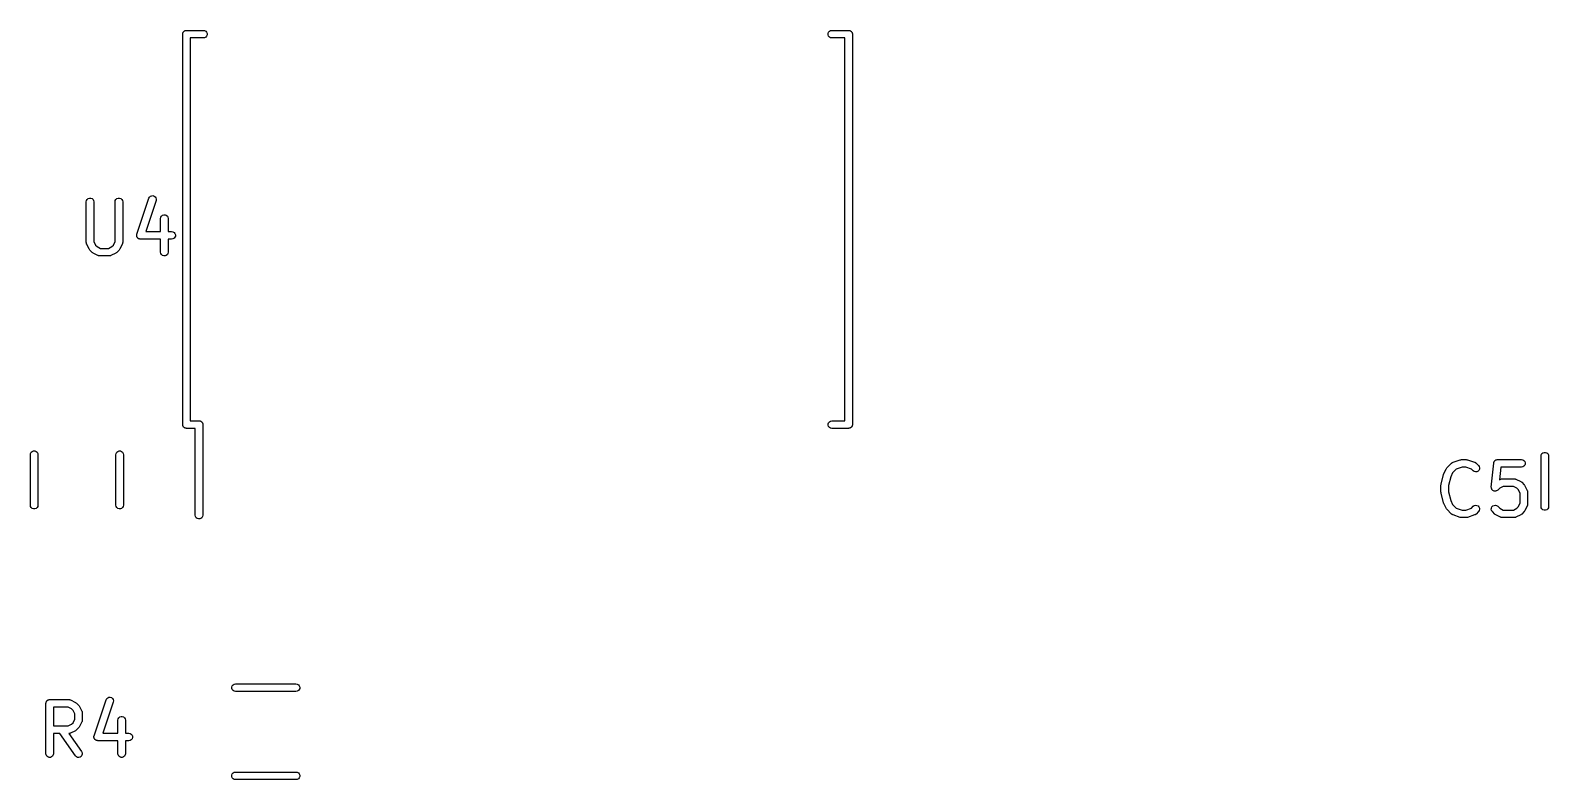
# Model space of a CAD drawing. Extents: x 76 to 223, y -93 to -41.
# Drawn here: x 150.32 to 180.47, y -93.42 to -78.55 of the extents above; entities that cross this region are included whole.
import ezdxf

# ---------------------------------------------------------------- set-up
doc = ezdxf.new("R2010")
doc.units = 0
doc.header["$MEASUREMENT"] = 0
doc.layers.add('BLACK', color=7, linetype='CONTINUOUS')

msp = doc.modelspace()

# ---------------------------------------------------------------- linework, layer by layer
at = {"layer": 'Black'}
for p, q in [((153.35, -78.625), (153.351, -78.6185)), ((153.35, -86.375), (153.35, -78.625)), ((153.351, -78.612), (153.353, -78.6058)), ((153.351, -78.6185), (153.351, -78.612)), ((153.353, -78.6058), (153.355, -78.5993)), ((153.355, -78.5993), (153.358, -78.5937)), ((153.358, -78.5937), (153.36, -78.5875)), ((153.36, -78.5875), (153.364, -78.5825)), ((153.364, -78.5825), (153.368, -78.5768)), ((153.368, -78.5768), (153.373, -78.5726)), ((153.373, -78.5726), (153.377, -78.5675)), ((153.377, -78.5675), (153.382, -78.5643)), ((153.382, -78.5643), (153.387, -78.56)), ((153.387, -78.56), (153.394, -78.5578)), ((153.394, -78.5578), (153.399, -78.5545)), ((153.399, -78.5545), (153.406, -78.5534)), ((153.406, -78.5534), (153.412, -78.5511)), ((153.412, -78.5511), (153.419, -78.5511)), ((153.419, -78.5511), (153.425, -78.55)), ((153.425, -78.55), (153.76, -78.55)), ((153.76, -78.55), (153.786, -78.5545)), ((153.786, -78.5545), (153.808, -78.5675)), ((153.808, -78.6825), (153.786, -78.6955)), ((153.808, -78.5675), (153.825, -78.5875)), ((153.825, -78.6625), (153.808, -78.6825)), ((153.825, -78.5875), (153.834, -78.612)), ((153.834, -78.638), (153.825, -78.6625)), ((153.834, -78.612), (153.834, -78.638)), ((166.166, -78.612), (166.175, -78.5875)), ((166.166, -78.638), (166.166, -78.612)), ((166.175, -78.6625), (166.166, -78.638)), ((166.175, -78.5875), (166.192, -78.5675)), ((166.192, -78.6825), (166.175, -78.6625)), ((166.192, -78.5675), (166.214, -78.5545)), ((166.214, -78.6955), (166.192, -78.6825)), ((166.214, -78.5545), (166.24, -78.55)), ((166.24, -78.55), (166.575, -78.55)), ((166.575, -78.55), (166.581, -78.5511)), ((166.581, -78.5511), (166.588, -78.5511)), ((166.588, -78.5511), (166.594, -78.5534)), ((166.594, -78.5534), (166.601, -78.5545)), ((166.601, -78.5545), (166.606, -78.5578)), ((166.606, -78.5578), (166.612, -78.56)), ((166.612, -78.56), (166.618, -78.5643)), ((166.618, -78.5643), (166.623, -78.5675)), ((166.623, -78.5675), (166.627, -78.5726)), ((166.627, -78.5726), (166.632, -78.5768)), ((166.632, -78.5768), (166.636, -78.5825)), ((166.636, -78.5825), (166.64, -78.5875)), ((166.64, -78.5875), (166.642, -78.5937)), ((166.642, -78.5937), (166.645, -78.5993)), ((166.645, -78.5993), (166.647, -78.6058)), ((166.647, -78.6058), (166.649, -78.612)), ((166.649, -78.612), (166.649, -78.6185)), ((166.649, -78.6185), (166.65, -78.625)), ((166.65, -78.625), (166.65, -86.375)), ((153.76, -78.7), (153.5, -78.7)), ((153.5, -78.7), (153.5, -86.3)), ((153.786, -78.6955), (153.76, -78.7)), ((166.24, -78.7), (166.214, -78.6955)), ((166.5, -78.7), (166.24, -78.7)), ((166.5, -86.3), (166.5, -78.7)), ((151.436, -81.9524), (151.441, -81.9267)), ((151.436, -82.7619), (151.436, -81.9524)), ((151.441, -81.9267), (151.454, -81.9042)), ((151.454, -81.9042), (151.474, -81.8874)), ((151.474, -81.8874), (151.498, -81.8785)), ((151.498, -81.8785), (151.524, -81.8785)), ((151.524, -81.8785), (151.549, -81.8874)), ((151.549, -81.8874), (151.569, -81.9042)), ((151.569, -81.9042), (151.582, -81.9267)), ((151.582, -81.9267), (151.586, -81.9524)), ((151.586, -81.9524), (151.586, -82.7442)), ((152.008, -81.9524), (152.012, -81.9267)), ((152.008, -82.7442), (152.008, -81.9524)), ((152.012, -81.9267), (152.025, -81.9042)), ((152.025, -81.9042), (152.045, -81.8874)), ((152.045, -81.8874), (152.07, -81.8785)), ((152.07, -81.8785), (152.096, -81.8785)), ((152.096, -81.8785), (152.12, -81.8874)), ((152.12, -81.8874), (152.14, -81.9042)), ((152.14, -81.9042), (152.153, -81.9267)), ((152.153, -81.9267), (152.158, -81.9524)), ((152.158, -81.9524), (152.158, -82.7619)), ((152.44, -82.5953), (152.678, -81.881)), ((152.82, -81.9285), (152.615, -82.544)), ((152.678, -81.881), (152.69, -81.8581)), ((152.69, -81.8581), (152.71, -81.8409)), ((152.71, -81.8409), (152.734, -81.8313)), ((152.734, -81.8313), (152.76, -81.8306)), ((152.76, -81.8306), (152.785, -81.8388)), ((152.785, -81.8388), (152.805, -81.855)), ((152.805, -81.855), (152.819, -81.8772)), ((152.819, -81.8772), (152.824, -81.9027)), ((152.824, -81.9027), (152.82, -81.9285)), ((152.912, -82.2857), (152.917, -82.2601)), ((152.912, -82.544), (152.912, -82.2857)), ((152.917, -82.2601), (152.93, -82.2375)), ((152.93, -82.2375), (152.95, -82.2208)), ((152.95, -82.2208), (152.974, -82.2119)), ((152.974, -82.2119), (153, -82.2119)), ((153, -82.2119), (153.025, -82.2208)), ((153.025, -82.2208), (153.045, -82.2375)), ((153.045, -82.2375), (153.058, -82.2601)), ((153.058, -82.2601), (153.062, -82.2857)), ((153.062, -82.2857), (153.062, -82.544)), ((152.437, -82.606), (152.439, -82.6008)), ((152.437, -82.6136), (152.437, -82.606)), ((152.439, -82.6008), (152.44, -82.5953)), ((152.615, -82.544), (152.912, -82.544)), ((153.062, -82.544), (153.13, -82.544)), ((153.13, -82.544), (153.156, -82.5486)), ((153.156, -82.5486), (153.178, -82.5616)), ((153.178, -82.5616), (153.195, -82.5815)), ((153.195, -82.5815), (153.204, -82.606)), ((153.204, -82.606), (153.204, -82.6321)), ((151.437, -82.7662), (151.436, -82.7619)), ((151.437, -82.7705), (151.437, -82.7662)), ((151.439, -82.7789), (151.437, -82.7705)), ((151.441, -82.7876), (151.439, -82.7789)), ((151.443, -82.7913), (151.441, -82.7876)), ((151.444, -82.7954), (151.443, -82.7913)), ((151.492, -82.8907), (151.444, -82.7954)), ((151.499, -82.9003), (151.492, -82.8907)), ((151.506, -82.9102), (151.499, -82.9003)), ((151.553, -82.9578), (151.506, -82.9102)), ((151.586, -82.7442), (151.62, -82.8127)), ((151.62, -82.8127), (151.651, -82.8431)), ((151.651, -82.8431), (151.719, -82.8774)), ((151.719, -82.8774), (151.874, -82.8774)), ((151.874, -82.8774), (151.943, -82.8431)), ((151.943, -82.8431), (151.973, -82.8127)), ((151.973, -82.8127), (152.008, -82.7442)), ((152.088, -82.9102), (152.04, -82.9578)), ((152.095, -82.9003), (152.088, -82.9102)), ((152.102, -82.8907), (152.095, -82.9003)), ((152.15, -82.7954), (152.102, -82.8907)), ((152.151, -82.7913), (152.15, -82.7954)), ((152.153, -82.7876), (152.151, -82.7913)), ((152.155, -82.7789), (152.153, -82.7876)), ((152.157, -82.7705), (152.155, -82.7789)), ((152.158, -82.7619), (152.157, -82.7662)), ((152.157, -82.7662), (152.157, -82.7705)), ((152.436, -82.6211), (152.437, -82.6136)), ((152.437, -82.6265), (152.436, -82.6211)), ((152.437, -82.6321), (152.437, -82.6265)), ((152.44, -82.6392), (152.437, -82.6321)), ((152.441, -82.6466), (152.44, -82.6392)), ((152.444, -82.6513), (152.441, -82.6466)), ((152.446, -82.6565), (152.444, -82.6513)), ((152.451, -82.6624), (152.446, -82.6565)), ((152.455, -82.6688), (152.451, -82.6624)), ((152.459, -82.6723), (152.455, -82.6688)), ((152.463, -82.6765), (152.459, -82.6723)), ((152.469, -82.6803), (152.463, -82.6765)), ((152.475, -82.685), (152.469, -82.6803)), ((152.481, -82.6868), (152.475, -82.685)), ((152.485, -82.6895), (152.481, -82.6868)), ((152.493, -82.6908), (152.485, -82.6895)), ((152.5, -82.6932), (152.493, -82.6908)), ((152.506, -82.6931), (152.5, -82.6932)), ((152.511, -82.694), (152.506, -82.6931)), ((152.912, -82.694), (152.511, -82.694)), ((152.912, -82.9524), (152.912, -82.694)), ((153.13, -82.694), (153.062, -82.694)), ((153.062, -82.694), (153.062, -82.9524)), ((153.156, -82.6895), (153.13, -82.694)), ((153.178, -82.6765), (153.156, -82.6895)), ((153.195, -82.6565), (153.178, -82.6765)), ((153.204, -82.6321), (153.195, -82.6565)), ((151.563, -82.9647), (151.553, -82.9578)), ((151.573, -82.9718), (151.563, -82.9647)), ((151.668, -83.0195), (151.573, -82.9718)), ((151.672, -83.0207), (151.668, -83.0195)), ((151.676, -83.0229), (151.672, -83.0207)), ((151.685, -83.0244), (151.676, -83.0229)), ((151.693, -83.0269), (151.685, -83.0244)), ((151.697, -83.0266), (151.693, -83.0269)), ((151.702, -83.0274), (151.697, -83.0266)), ((151.892, -83.0274), (151.702, -83.0274)), ((151.896, -83.0266), (151.892, -83.0274)), ((151.901, -83.0269), (151.896, -83.0266)), ((151.909, -83.0244), (151.901, -83.0269)), ((151.918, -83.0229), (151.909, -83.0244)), ((151.921, -83.0207), (151.918, -83.0229)), ((151.926, -83.0195), (151.921, -83.0207)), ((152.021, -82.9718), (151.926, -83.0195)), ((152.03, -82.9647), (152.021, -82.9718)), ((152.04, -82.9578), (152.03, -82.9647)), ((152.917, -82.978), (152.912, -82.9524)), ((152.93, -83.0006), (152.917, -82.978)), ((152.95, -83.0173), (152.93, -83.0006)), ((152.974, -83.0262), (152.95, -83.0173)), ((153, -83.0262), (152.974, -83.0262)), ((153.025, -83.0173), (153, -83.0262)), ((153.045, -83.0006), (153.025, -83.0173)), ((153.058, -82.978), (153.045, -83.0006)), ((153.062, -82.9524), (153.058, -82.978)), ((153.351, -86.3815), (153.35, -86.375)), ((153.351, -86.388), (153.351, -86.3815)), ((153.353, -86.3942), (153.351, -86.388)), ((153.355, -86.4007), (153.353, -86.3942)), ((153.358, -86.4063), (153.355, -86.4007)), ((153.36, -86.4125), (153.358, -86.4063)), ((153.364, -86.4175), (153.36, -86.4125)), ((153.368, -86.4232), (153.364, -86.4175)), ((153.373, -86.4274), (153.368, -86.4232)), ((153.377, -86.4325), (153.373, -86.4274)), ((153.382, -86.4357), (153.377, -86.4325)), ((153.387, -86.44), (153.382, -86.4357)), ((153.394, -86.4422), (153.387, -86.44)), ((153.399, -86.4455), (153.394, -86.4422)), ((153.406, -86.4466), (153.399, -86.4455)), ((153.412, -86.4489), (153.406, -86.4466)), ((153.419, -86.4489), (153.412, -86.4489)), ((153.425, -86.45), (153.419, -86.4489)), ((153.6, -86.45), (153.425, -86.45)), ((153.5, -86.3), (153.675, -86.3)), ((153.6, -88.175), (153.6, -86.45)), ((153.675, -86.3), (153.681, -86.3011)), ((153.681, -86.3011), (153.688, -86.3011)), ((153.688, -86.3011), (153.694, -86.3034)), ((153.694, -86.3034), (153.701, -86.3045)), ((153.701, -86.3045), (153.706, -86.3078)), ((153.706, -86.3078), (153.713, -86.31)), ((153.713, -86.31), (153.718, -86.3143)), ((153.718, -86.3143), (153.723, -86.3175)), ((153.723, -86.3175), (153.727, -86.3226)), ((153.727, -86.3226), (153.732, -86.3268)), ((153.732, -86.3268), (153.736, -86.3325)), ((153.736, -86.3325), (153.74, -86.3375)), ((153.74, -86.3375), (153.742, -86.3437)), ((153.742, -86.3437), (153.745, -86.3493)), ((153.745, -86.3493), (153.747, -86.3558)), ((153.747, -86.3558), (153.749, -86.362)), ((153.749, -86.362), (153.749, -86.3685)), ((153.749, -86.3685), (153.75, -86.375)), ((153.75, -86.375), (153.75, -88.175)), ((166.166, -86.362), (166.175, -86.3375)), ((166.166, -86.388), (166.166, -86.362)), ((166.175, -86.4125), (166.166, -86.388)), ((166.175, -86.3375), (166.192, -86.3175)), ((166.192, -86.4325), (166.175, -86.4125)), ((166.192, -86.3175), (166.214, -86.3045)), ((166.214, -86.4455), (166.192, -86.4325)), ((166.214, -86.3045), (166.24, -86.3)), ((166.24, -86.45), (166.214, -86.4455)), ((166.24, -86.3), (166.5, -86.3)), ((166.575, -86.45), (166.24, -86.45)), ((166.581, -86.4489), (166.575, -86.45)), ((166.588, -86.4489), (166.581, -86.4489)), ((166.594, -86.4466), (166.588, -86.4489)), ((166.601, -86.4455), (166.594, -86.4466)), ((166.606, -86.4422), (166.601, -86.4455)), ((166.612, -86.44), (166.606, -86.4422)), ((166.618, -86.4357), (166.612, -86.44)), ((166.623, -86.4325), (166.618, -86.4357)), ((166.627, -86.4274), (166.623, -86.4325)), ((166.632, -86.4232), (166.627, -86.4274)), ((166.636, -86.4175), (166.632, -86.4232)), ((166.64, -86.4125), (166.636, -86.4175)), ((166.642, -86.4063), (166.64, -86.4125)), ((166.645, -86.4007), (166.642, -86.4063)), ((166.647, -86.3942), (166.645, -86.4007)), ((166.649, -86.388), (166.647, -86.3942)), ((166.65, -86.375), (166.649, -86.3815)), ((166.649, -86.3815), (166.649, -86.388)), ((150.325, -86.9729), (150.33, -86.9473)), ((150.325, -87.9729), (150.325, -86.9729)), ((150.33, -86.9473), (150.343, -86.9247)), ((150.343, -86.9247), (150.362, -86.908)), ((150.362, -86.908), (150.387, -86.8991)), ((150.387, -86.8991), (150.413, -86.8991)), ((150.413, -86.8991), (150.438, -86.908)), ((150.438, -86.908), (150.457, -86.9247)), ((150.457, -86.9247), (150.47, -86.9473)), ((150.47, -86.9473), (150.475, -86.9729)), ((150.475, -86.9729), (150.475, -87.9729)), ((152.025, -86.9729), (152.03, -86.9473)), ((152.025, -87.9729), (152.025, -86.9729)), ((152.03, -86.9473), (152.043, -86.9247)), ((152.043, -86.9247), (152.062, -86.908)), ((152.062, -86.908), (152.087, -86.8991)), ((152.087, -86.8991), (152.113, -86.8991)), ((152.113, -86.8991), (152.137, -86.908)), ((152.137, -86.908), (152.157, -86.9247)), ((152.157, -86.9247), (152.17, -86.9473)), ((152.17, -86.9473), (152.175, -86.9729)), ((152.175, -86.9729), (152.175, -87.9729)), ((178.555, -87.1348), (178.563, -87.1306)), ((178.563, -87.1306), (178.57, -87.1255)), ((178.57, -87.1255), (178.574, -87.1244)), ((178.574, -87.1244), (178.578, -87.1223)), ((178.578, -87.1223), (178.721, -87.0747)), ((178.721, -87.0747), (178.733, -87.073)), ((178.733, -87.073), (178.745, -87.0709)), ((178.745, -87.0709), (178.84, -87.0709)), ((178.84, -87.0709), (178.852, -87.073)), ((178.852, -87.073), (178.864, -87.0747)), ((178.864, -87.0747), (179.006, -87.1223)), ((179.006, -87.1223), (179.01, -87.1244)), ((179.01, -87.1244), (179.014, -87.1255)), ((179.014, -87.1255), (179.022, -87.1306)), ((179.022, -87.1306), (179.029, -87.1348)), ((179.385, -87.1329), (179.389, -87.1232)), ((179.385, -87.1357), (179.385, -87.1329)), ((179.389, -87.1232), (179.391, -87.1133)), ((179.391, -87.1133), (179.393, -87.111)), ((179.393, -87.111), (179.394, -87.1084)), ((179.394, -87.1084), (179.401, -87.1005)), ((179.401, -87.1005), (179.407, -87.0922)), ((179.407, -87.0922), (179.409, -87.0906)), ((179.409, -87.0906), (179.411, -87.0884)), ((179.411, -87.0884), (179.42, -87.0833)), ((179.42, -87.0833), (179.428, -87.0775)), ((179.428, -87.0775), (179.431, -87.0768)), ((179.431, -87.0768), (179.433, -87.0754)), ((179.433, -87.0754), (179.443, -87.0736)), ((179.443, -87.0736), (179.453, -87.0711)), ((179.453, -87.0711), (179.456, -87.0714)), ((179.456, -87.0714), (179.459, -87.0709)), ((179.459, -87.0709), (179.935, -87.0709)), ((179.935, -87.0709), (179.961, -87.0754)), ((179.961, -87.0754), (179.983, -87.0884)), ((179.983, -87.0884), (180, -87.1084)), ((180, -87.1084), (180.009, -87.1329)), ((180.009, -87.1329), (180.009, -87.1589)), ((180.325, -87), (180.33, -86.9743)), ((180.325, -88), (180.325, -87)), ((180.33, -86.9743), (180.343, -86.9518)), ((180.343, -86.9518), (180.362, -86.935)), ((180.362, -86.935), (180.387, -86.9261)), ((180.387, -86.9261), (180.413, -86.9261)), ((180.413, -86.9261), (180.438, -86.935)), ((180.438, -86.935), (180.457, -86.9518)), ((180.457, -86.9518), (180.47, -86.9743)), ((180.47, -86.9743), (180.475, -87)), ((180.475, -87), (180.475, -88)), ((178.339, -87.5563), (178.386, -87.3658)), ((178.386, -87.3658), (178.389, -87.3583)), ((178.389, -87.3583), (178.392, -87.3504)), ((178.392, -87.3504), (178.439, -87.2552)), ((178.439, -87.2552), (178.447, -87.2455)), ((178.447, -87.2455), (178.453, -87.2357)), ((178.453, -87.2357), (178.549, -87.1405)), ((178.53, -87.4102), (178.486, -87.5837)), ((178.568, -87.3332), (178.53, -87.4102)), ((178.549, -87.1405), (178.552, -87.138)), ((178.552, -87.138), (178.555, -87.1348)), ((178.642, -87.2591), (178.568, -87.3332)), ((178.757, -87.2209), (178.642, -87.2591)), ((178.828, -87.2209), (178.757, -87.2209)), ((178.942, -87.2591), (178.828, -87.2209)), ((178.977, -87.2942), (178.942, -87.2591)), ((178.999, -87.3091), (178.977, -87.2942)), ((179.024, -87.3158), (178.999, -87.3091)), ((179.05, -87.3136), (179.024, -87.3158)), ((179.029, -87.1348), (179.032, -87.138)), ((179.032, -87.138), (179.036, -87.1405)), ((179.036, -87.1405), (179.083, -87.1881)), ((179.073, -87.3026), (179.05, -87.3136)), ((179.092, -87.2841), (179.073, -87.3026)), ((179.083, -87.1881), (179.098, -87.2094)), ((179.103, -87.2605), (179.092, -87.2841)), ((179.098, -87.2094), (179.105, -87.2346)), ((179.105, -87.2346), (179.103, -87.2605)), ((179.337, -87.6146), (179.384, -87.1384)), ((179.384, -87.1384), (179.385, -87.1357)), ((179.527, -87.2209), (179.502, -87.4691)), ((179.935, -87.2209), (179.527, -87.2209)), ((179.961, -87.2164), (179.935, -87.2209)), ((179.983, -87.2033), (179.961, -87.2164)), ((180, -87.1834), (179.983, -87.2033)), ((180.009, -87.1589), (180, -87.1834)), ((178.336, -87.5745), (178.338, -87.5654)), ((178.336, -87.7173), (178.336, -87.5745)), ((178.338, -87.7263), (178.336, -87.7173)), ((178.338, -87.5654), (178.339, -87.5563)), ((178.339, -87.7355), (178.338, -87.7263)), ((178.386, -87.926), (178.339, -87.7355)), ((178.486, -87.5837), (178.486, -87.7081)), ((178.486, -87.7081), (178.53, -87.8816)), ((179.337, -87.6151), (179.337, -87.6146)), ((179.337, -87.6155), (179.337, -87.6151)), ((179.338, -87.628), (179.337, -87.6155)), ((179.339, -87.6406), (179.338, -87.628)), ((179.339, -87.641), (179.339, -87.6406)), ((179.339, -87.6415), (179.339, -87.641)), ((179.344, -87.6529), (179.339, -87.6415)), ((179.349, -87.6643), (179.344, -87.6529)), ((179.35, -87.6647), (179.349, -87.6643)), ((179.35, -87.6651), (179.35, -87.6647)), ((179.359, -87.674), (179.35, -87.6651)), ((179.368, -87.683), (179.359, -87.674)), ((179.368, -87.6832), (179.368, -87.683)), ((179.368, -87.6835), (179.368, -87.6832)), ((179.38, -87.6888), (179.368, -87.6835)), ((179.391, -87.6943), (179.38, -87.6888)), ((179.392, -87.6945), (179.391, -87.6943)), ((179.391, -87.6943), (179.391, -87.6943)), ((179.404, -87.6956), (179.392, -87.6945)), ((179.417, -87.6969), (179.404, -87.6956)), ((179.418, -87.6968), (179.417, -87.6967)), ((179.417, -87.6967), (179.417, -87.6969)), ((179.43, -87.6935), (179.418, -87.6968)), ((179.442, -87.6904), (179.43, -87.6935)), ((179.443, -87.6902), (179.442, -87.6904)), ((179.453, -87.6828), (179.443, -87.69)), ((179.443, -87.69), (179.443, -87.6902)), ((179.464, -87.6758), (179.453, -87.6828)), ((179.503, -87.6361), (179.464, -87.6751)), ((179.464, -87.6751), (179.464, -87.6754)), ((179.464, -87.6754), (179.464, -87.6758)), ((179.502, -87.4691), (179.521, -87.4598)), ((179.572, -87.6018), (179.503, -87.6361)), ((179.521, -87.4598), (179.525, -87.4585)), ((179.525, -87.4585), (179.528, -87.4564)), ((179.528, -87.4564), (179.537, -87.4548)), ((179.537, -87.4548), (179.546, -87.4523)), ((179.546, -87.4523), (179.55, -87.4526)), ((179.55, -87.4526), (179.554, -87.4518)), ((179.554, -87.4518), (179.792, -87.4518)), ((179.775, -87.6018), (179.572, -87.6018)), ((179.843, -87.6361), (179.775, -87.6018)), ((179.792, -87.4518), (179.796, -87.4526)), ((179.796, -87.4526), (179.801, -87.4523)), ((179.801, -87.4523), (179.809, -87.4548)), ((179.809, -87.4548), (179.818, -87.4564)), ((179.818, -87.4564), (179.822, -87.4585)), ((179.822, -87.4585), (179.826, -87.4598)), ((179.826, -87.4598), (179.921, -87.5074)), ((179.873, -87.6665), (179.843, -87.6361)), ((179.908, -87.735), (179.873, -87.6665)), ((179.908, -87.9377), (179.908, -87.735)), ((179.921, -87.5074), (179.931, -87.5145)), ((179.931, -87.5145), (179.941, -87.5214)), ((179.941, -87.5214), (179.988, -87.569)), ((179.988, -87.569), (179.995, -87.5789)), ((179.995, -87.5789), (180.002, -87.5885)), ((180.002, -87.5885), (180.05, -87.6838)), ((180.05, -87.6838), (180.051, -87.6879)), ((180.051, -87.6879), (180.053, -87.6917)), ((180.053, -87.6917), (180.055, -87.7003)), ((180.055, -87.7003), (180.057, -87.7087)), ((180.057, -87.7087), (180.057, -87.7131)), ((180.057, -87.7131), (180.058, -87.7173)), ((180.058, -87.7173), (180.058, -87.9554)), ((150.33, -87.9986), (150.325, -87.9729)), ((150.343, -88.0211), (150.33, -87.9986)), ((150.362, -88.0379), (150.343, -88.0211)), ((150.387, -88.0468), (150.362, -88.0379)), ((150.438, -88.0379), (150.413, -88.0468)), ((150.457, -88.0211), (150.438, -88.0379)), ((150.47, -87.9986), (150.457, -88.0211)), ((150.475, -87.9729), (150.47, -87.9986)), ((152.03, -87.9986), (152.025, -87.9729)), ((152.043, -88.0211), (152.03, -87.9986)), ((152.062, -88.0379), (152.043, -88.0211)), ((152.087, -88.0468), (152.062, -88.0379)), ((152.137, -88.0379), (152.113, -88.0468)), ((152.157, -88.0211), (152.137, -88.0379)), ((152.17, -87.9986), (152.157, -88.0211)), ((152.175, -87.9729), (152.17, -87.9986)), ((178.389, -87.9335), (178.386, -87.926)), ((178.392, -87.9413), (178.389, -87.9335)), ((178.439, -88.0366), (178.392, -87.9413)), ((178.447, -88.0462), (178.439, -88.0366)), ((178.53, -87.8816), (178.568, -87.9586)), ((178.568, -87.9586), (178.642, -88.0327)), ((178.642, -88.0327), (178.757, -88.0709)), ((178.828, -88.0709), (178.942, -88.0327)), ((178.942, -88.0327), (178.977, -87.9976)), ((178.977, -87.9976), (178.999, -87.9827)), ((178.999, -87.9827), (179.024, -87.9759)), ((179.024, -87.9759), (179.05, -87.9782)), ((179.05, -87.9782), (179.073, -87.9892)), ((179.073, -87.9892), (179.092, -88.0076)), ((179.092, -88.0076), (179.103, -88.0312)), ((179.103, -88.0312), (179.105, -88.0572)), ((179.337, -88.0572), (179.339, -88.0312)), ((179.339, -88.0312), (179.35, -88.0076)), ((179.35, -88.0076), (179.368, -87.9892)), ((179.368, -87.9892), (179.392, -87.9782)), ((179.392, -87.9782), (179.418, -87.9759)), ((179.418, -87.9759), (179.443, -87.9827)), ((179.443, -87.9827), (179.464, -87.9976)), ((179.464, -87.9976), (179.503, -88.0366)), ((179.503, -88.0366), (179.572, -88.0709)), ((179.775, -88.0709), (179.843, -88.0366)), ((179.843, -88.0366), (179.873, -88.0062)), ((179.873, -88.0062), (179.908, -87.9377)), ((180.05, -87.9889), (180.002, -88.0842)), ((180.051, -87.9848), (180.05, -87.9889)), ((180.053, -87.9811), (180.051, -87.9848)), ((180.055, -87.9724), (180.053, -87.9811)), ((180.057, -87.964), (180.055, -87.9724)), ((180.058, -87.9554), (180.057, -87.9597)), ((180.057, -87.9597), (180.057, -87.964)), ((180.33, -88.0257), (180.325, -88)), ((180.343, -88.0482), (180.33, -88.0257)), ((180.47, -88.0257), (180.457, -88.0482)), ((180.475, -88), (180.47, -88.0257)), ((150.413, -88.0468), (150.387, -88.0468)), ((152.113, -88.0468), (152.087, -88.0468)), ((153.605, -88.2007), (153.6, -88.175)), ((153.618, -88.2232), (153.605, -88.2007)), ((153.637, -88.24), (153.618, -88.2232)), ((153.662, -88.2489), (153.637, -88.24)), ((153.688, -88.2489), (153.662, -88.2489)), ((153.713, -88.24), (153.688, -88.2489)), ((153.732, -88.2232), (153.713, -88.24)), ((153.745, -88.2007), (153.732, -88.2232)), ((153.75, -88.175), (153.745, -88.2007)), ((178.453, -88.0561), (178.447, -88.0462)), ((178.549, -88.1513), (178.453, -88.0561)), ((178.552, -88.1538), (178.549, -88.1513)), ((178.555, -88.157), (178.552, -88.1538)), ((178.563, -88.1612), (178.555, -88.157)), ((178.57, -88.1662), (178.563, -88.1612)), ((178.574, -88.1674), (178.57, -88.1662)), ((178.578, -88.1694), (178.574, -88.1674)), ((178.721, -88.217), (178.578, -88.1694)), ((178.733, -88.2188), (178.721, -88.217)), ((178.745, -88.2209), (178.733, -88.2188)), ((178.84, -88.2209), (178.745, -88.2209)), ((178.757, -88.0709), (178.828, -88.0709)), ((178.852, -88.2188), (178.84, -88.2209)), ((178.864, -88.217), (178.852, -88.2188)), ((179.006, -88.1694), (178.864, -88.217)), ((179.01, -88.1674), (179.006, -88.1694)), ((179.014, -88.1662), (179.01, -88.1674)), ((179.022, -88.1612), (179.014, -88.1662)), ((179.029, -88.157), (179.022, -88.1612)), ((179.032, -88.1538), (179.029, -88.157)), ((179.036, -88.1513), (179.032, -88.1538)), ((179.083, -88.1037), (179.036, -88.1513)), ((179.098, -88.0823), (179.083, -88.1037)), ((179.105, -88.0572), (179.098, -88.0823)), ((179.343, -88.0823), (179.337, -88.0572)), ((179.358, -88.1037), (179.343, -88.0823)), ((179.406, -88.1513), (179.358, -88.1037)), ((179.416, -88.1582), (179.406, -88.1513)), ((179.425, -88.1653), (179.416, -88.1582)), ((179.521, -88.213), (179.425, -88.1653)), ((179.525, -88.2142), (179.521, -88.213)), ((179.528, -88.2164), (179.525, -88.2142)), ((179.537, -88.2179), (179.528, -88.2164)), ((179.546, -88.2204), (179.537, -88.2179)), ((179.55, -88.2201), (179.546, -88.2204)), ((179.554, -88.2209), (179.55, -88.2201)), ((179.792, -88.2209), (179.554, -88.2209)), ((179.572, -88.0709), (179.775, -88.0709)), ((179.796, -88.2201), (179.792, -88.2209)), ((179.801, -88.2204), (179.796, -88.2201)), ((179.809, -88.2179), (179.801, -88.2204)), ((179.818, -88.2164), (179.809, -88.2179)), ((179.822, -88.2142), (179.818, -88.2164)), ((179.826, -88.213), (179.822, -88.2142)), ((179.921, -88.1653), (179.826, -88.213)), ((179.931, -88.1582), (179.921, -88.1653)), ((179.941, -88.1513), (179.931, -88.1582)), ((179.988, -88.1037), (179.941, -88.1513)), ((179.995, -88.0938), (179.988, -88.1037)), ((180.002, -88.0842), (179.995, -88.0938)), ((180.362, -88.065), (180.343, -88.0482)), ((180.387, -88.0739), (180.362, -88.065)), ((180.413, -88.0739), (180.387, -88.0739)), ((180.438, -88.065), (180.413, -88.0739)), ((180.457, -88.0482), (180.438, -88.065)), ((154.326, -91.5849), (154.335, -91.5604)), ((154.326, -91.611), (154.326, -91.5849)), ((154.335, -91.6354), (154.326, -91.611)), ((154.335, -91.5604), (154.352, -91.5405)), ((154.352, -91.6554), (154.335, -91.6354)), ((154.352, -91.5405), (154.374, -91.5275)), ((154.374, -91.6684), (154.352, -91.6554)), ((154.374, -91.5275), (154.4, -91.5229)), ((154.4, -91.5229), (155.6, -91.5229)), ((155.6, -91.5229), (155.626, -91.5275)), ((155.626, -91.5275), (155.648, -91.5405)), ((155.648, -91.6554), (155.626, -91.6684)), ((155.648, -91.5405), (155.665, -91.5604)), ((155.665, -91.6354), (155.648, -91.6554)), ((155.665, -91.5604), (155.674, -91.5849)), ((155.674, -91.611), (155.665, -91.6354)), ((155.674, -91.5849), (155.674, -91.611)), ((150.634, -91.9084), (150.636, -91.9019)), ((150.634, -92.9084), (150.634, -91.9084)), ((150.636, -91.8954), (150.638, -91.8892)), ((150.636, -91.9019), (150.636, -91.8954)), ((150.638, -91.8892), (150.639, -91.8827)), ((150.639, -91.8827), (150.642, -91.877)), ((150.642, -91.877), (150.644, -91.8709)), ((150.644, -91.8709), (150.649, -91.8659)), ((150.649, -91.8659), (150.652, -91.8602)), ((150.652, -91.8602), (150.657, -91.856)), ((150.657, -91.856), (150.661, -91.8509)), ((150.661, -91.8509), (150.667, -91.8476)), ((150.667, -91.8476), (150.672, -91.8434)), ((150.672, -91.8434), (150.678, -91.8412)), ((150.678, -91.8412), (150.684, -91.8379)), ((150.684, -91.8379), (150.69, -91.8368)), ((150.69, -91.8368), (150.696, -91.8345)), ((150.696, -91.8345), (150.703, -91.8345)), ((150.703, -91.8345), (150.709, -91.8334)), ((150.709, -91.8334), (151.09, -91.8334)), ((151.09, -91.8334), (151.095, -91.8341)), ((151.095, -91.8341), (151.099, -91.8339)), ((151.099, -91.8339), (151.107, -91.8364)), ((151.107, -91.8364), (151.116, -91.8379)), ((151.116, -91.8379), (151.12, -91.8401)), ((151.12, -91.8401), (151.124, -91.8413)), ((151.124, -91.8413), (151.219, -91.8889)), ((151.219, -91.8889), (151.229, -91.8961)), ((151.229, -91.8961), (151.239, -91.903)), ((151.239, -91.903), (151.286, -91.9506)), ((151.286, -91.9506), (151.293, -91.9604)), ((151.591, -92.5513), (151.829, -91.837)), ((151.971, -91.8845), (151.766, -92.5)), ((151.829, -91.837), (151.841, -91.8141)), ((151.841, -91.8141), (151.861, -91.7969)), ((151.861, -91.7969), (151.885, -91.7873)), ((151.885, -91.7873), (151.911, -91.7866)), ((151.911, -91.7866), (151.936, -91.7948)), ((151.936, -91.7948), (151.956, -91.811)), ((151.956, -91.811), (151.97, -91.8332)), ((151.97, -91.8332), (151.975, -91.8587)), ((151.975, -91.8587), (151.971, -91.8845)), ((154.4, -91.6729), (154.374, -91.6684)), ((155.6, -91.6729), (154.4, -91.6729)), ((155.626, -91.6684), (155.6, -91.6729)), ((150.784, -91.9834), (150.784, -92.3572)), ((151.073, -91.9834), (150.784, -91.9834)), ((151.141, -92.0176), (151.073, -91.9834)), ((151.172, -92.048), (151.141, -92.0176)), ((151.206, -92.1166), (151.172, -92.048)), ((151.172, -92.2925), (151.206, -92.224)), ((151.206, -92.224), (151.206, -92.1166)), ((151.293, -91.9604), (151.3, -91.9701)), ((151.3, -91.9701), (151.348, -92.0653)), ((151.348, -92.0653), (151.349, -92.0695)), ((151.349, -92.0695), (151.351, -92.0732)), ((151.351, -92.0732), (151.353, -92.0819)), ((151.353, -92.2587), (151.351, -92.2674)), ((151.353, -92.0819), (151.355, -92.0903)), ((151.355, -92.2503), (151.353, -92.2587)), ((151.355, -92.0903), (151.355, -92.0946)), ((151.355, -92.0946), (151.356, -92.0989)), ((151.356, -92.2417), (151.355, -92.246)), ((151.355, -92.246), (151.355, -92.2503)), ((151.356, -92.0989), (151.356, -92.2417)), ((152.063, -92.2417), (152.067, -92.2161)), ((152.063, -92.5), (152.063, -92.2417)), ((152.067, -92.2161), (152.081, -92.1935)), ((152.081, -92.1935), (152.1, -92.1768)), ((152.1, -92.1768), (152.125, -92.1679)), ((152.125, -92.1679), (152.151, -92.1679)), ((152.151, -92.1679), (152.175, -92.1768)), ((152.175, -92.1768), (152.195, -92.1935)), ((152.195, -92.1935), (152.208, -92.2161)), ((152.208, -92.2161), (152.213, -92.2417)), ((152.213, -92.2417), (152.213, -92.5)), ((150.784, -92.3572), (151.073, -92.3572)), ((150.908, -92.5072), (150.784, -92.5072)), ((150.784, -92.5072), (150.784, -92.9084)), ((151.219, -92.9514), (150.908, -92.5072)), ((151.073, -92.3572), (151.141, -92.3229)), ((151.095, -92.5064), (151.091, -92.507)), ((151.091, -92.507), (151.342, -92.8654)), ((151.099, -92.5067), (151.095, -92.5064)), ((151.107, -92.5042), (151.099, -92.5067)), ((151.116, -92.5027), (151.107, -92.5042)), ((151.12, -92.5005), (151.116, -92.5027)), ((151.124, -92.4993), (151.12, -92.5005)), ((151.219, -92.4517), (151.124, -92.4993)), ((151.141, -92.3229), (151.172, -92.2925)), ((151.229, -92.4445), (151.219, -92.4517)), ((151.239, -92.4376), (151.229, -92.4445)), ((151.286, -92.39), (151.239, -92.4376)), ((151.293, -92.3802), (151.286, -92.39)), ((151.3, -92.3705), (151.293, -92.3802)), ((151.348, -92.2753), (151.3, -92.3705)), ((151.349, -92.2711), (151.348, -92.2753)), ((151.351, -92.2674), (151.349, -92.2711)), ((151.588, -92.562), (151.59, -92.5568)), ((151.59, -92.5568), (151.591, -92.5513)), ((151.766, -92.5), (152.063, -92.5)), ((152.213, -92.5), (152.281, -92.5)), ((152.281, -92.5), (152.306, -92.5046)), ((152.306, -92.5046), (152.329, -92.5176)), ((152.329, -92.5176), (152.346, -92.5375)), ((152.346, -92.5375), (152.355, -92.562)), ((151.587, -92.5771), (151.588, -92.5696)), ((151.588, -92.5825), (151.587, -92.5771)), ((151.588, -92.5696), (151.588, -92.562)), ((151.588, -92.5881), (151.588, -92.5825)), ((151.591, -92.5952), (151.588, -92.5881)), ((151.592, -92.6026), (151.591, -92.5952)), ((151.595, -92.6073), (151.592, -92.6026)), ((151.597, -92.6125), (151.595, -92.6073)), ((151.602, -92.6184), (151.597, -92.6125)), ((151.606, -92.6248), (151.602, -92.6184)), ((151.61, -92.6283), (151.606, -92.6248)), ((151.614, -92.6325), (151.61, -92.6283)), ((151.62, -92.6363), (151.614, -92.6325)), ((151.626, -92.641), (151.62, -92.6363)), ((151.631, -92.6428), (151.626, -92.641)), ((151.636, -92.6455), (151.631, -92.6428)), ((151.644, -92.6468), (151.636, -92.6455)), ((151.651, -92.6492), (151.644, -92.6468)), ((151.656, -92.6491), (151.651, -92.6492)), ((151.662, -92.65), (151.656, -92.6491)), ((152.063, -92.65), (151.662, -92.65)), ((152.063, -92.9084), (152.063, -92.65)), ((152.281, -92.65), (152.213, -92.65)), ((152.213, -92.65), (152.213, -92.9084)), ((152.306, -92.6455), (152.281, -92.65)), ((152.329, -92.6325), (152.306, -92.6455)), ((152.346, -92.6125), (152.329, -92.6325)), ((152.355, -92.5881), (152.346, -92.6125)), ((152.355, -92.562), (152.355, -92.5881)), ((150.639, -92.934), (150.634, -92.9084)), ((150.652, -92.9566), (150.639, -92.934)), ((150.672, -92.9733), (150.652, -92.9566)), ((150.696, -92.9822), (150.672, -92.9733)), ((150.722, -92.9822), (150.696, -92.9822)), ((150.747, -92.9733), (150.722, -92.9822)), ((150.767, -92.9566), (150.747, -92.9733)), ((150.78, -92.934), (150.767, -92.9566)), ((150.784, -92.9084), (150.78, -92.934)), ((151.238, -92.9698), (151.219, -92.9514)), ((151.261, -92.9808), (151.238, -92.9698)), ((151.287, -92.9831), (151.261, -92.9808)), ((151.313, -92.9764), (151.287, -92.9831)), ((151.334, -92.9614), (151.313, -92.9764)), ((151.349, -92.9401), (151.334, -92.9614)), ((151.342, -92.8654), (151.353, -92.889)), ((151.356, -92.9149), (151.349, -92.9401)), ((151.353, -92.889), (151.356, -92.9149)), ((152.067, -92.934), (152.063, -92.9084)), ((152.081, -92.9566), (152.067, -92.934)), ((152.1, -92.9733), (152.081, -92.9566)), ((152.125, -92.9822), (152.1, -92.9733)), ((152.151, -92.9822), (152.125, -92.9822)), ((152.175, -92.9733), (152.151, -92.9822)), ((152.195, -92.9566), (152.175, -92.9733)), ((152.208, -92.934), (152.195, -92.9566)), ((152.213, -92.9084), (152.208, -92.934)), ((154.326, -93.3349), (154.335, -93.3104)), ((154.326, -93.361), (154.326, -93.3349)), ((154.335, -93.3854), (154.326, -93.361)), ((154.335, -93.3104), (154.352, -93.2905)), ((154.352, -93.4054), (154.335, -93.3854)), ((154.352, -93.2905), (154.374, -93.2775)), ((154.374, -93.4184), (154.352, -93.4054)), ((154.374, -93.2775), (154.4, -93.2729)), ((154.4, -93.4229), (154.374, -93.4184)), ((154.4, -93.2729), (155.6, -93.2729)), ((155.6, -93.4229), (154.4, -93.4229)), ((155.6, -93.2729), (155.626, -93.2775)), ((155.626, -93.4184), (155.6, -93.4229)), ((155.626, -93.2775), (155.648, -93.2905)), ((155.648, -93.4054), (155.626, -93.4184)), ((155.648, -93.2905), (155.665, -93.3104)), ((155.665, -93.3854), (155.648, -93.4054)), ((155.665, -93.3104), (155.674, -93.3349)), ((155.674, -93.361), (155.665, -93.3854)), ((155.674, -93.3349), (155.674, -93.361))]:
    msp.add_line(p, q, dxfattribs=at)

doc.saveas('drawing.dxf')
